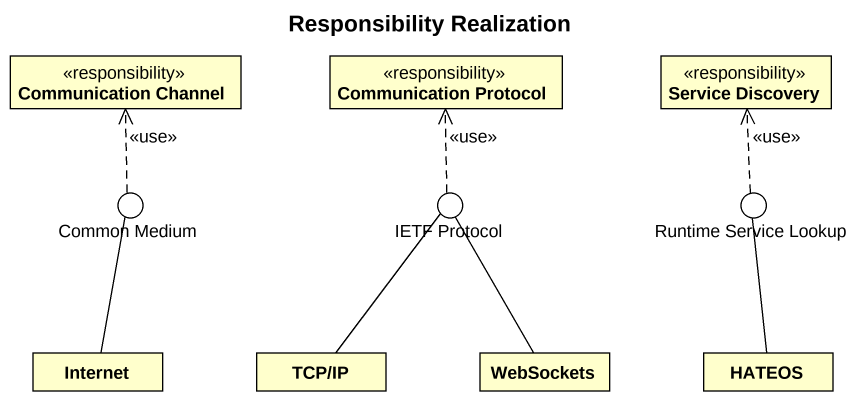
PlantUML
@startuml
title Responsibility Realization
allowmixing
hide circle
hide empty members
class "Communication Channel" as Communication_Channel <<responsibility>>
class "Communication Protocol" as Communication_Protocol <<responsibility>>
class "Service Discovery" as Service_Discovery <<responsibility>>
() "Common Medium" as Common_Medium
() "IETF Protocol" as IETF_Protocol
() "Runtime Service Lookup" as Runtime_Service_Lookup
class Internet
class "TCP/IP" as TCP_IP
class WebSockets
class HATEOS
Common_Medium .up.> Communication_Channel : <<use>>
IETF_Protocol .up.> Communication_Protocol : <<use>>
Runtime_Service_Lookup .up.> Service_Discovery : <<use>>
Internet -up- Common_Medium
TCP_IP -up- IETF_Protocol
WebSockets -up- IETF_Protocol
HATEOS -up- Runtime_Service_Lookup
@enduml
